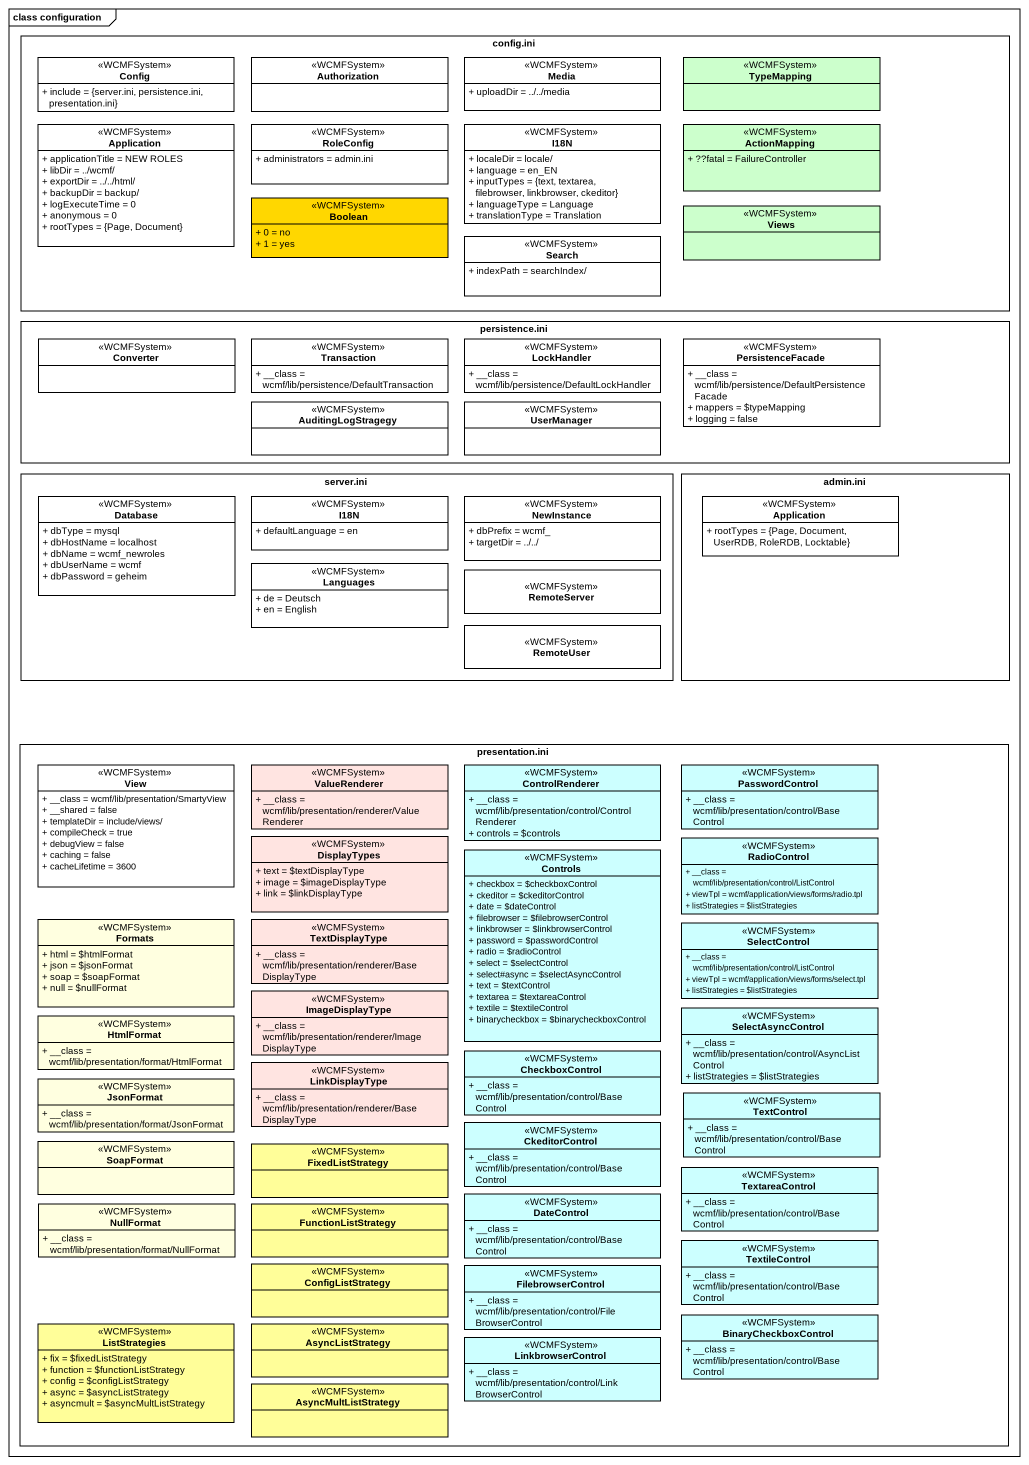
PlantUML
@startuml
mainframe class configuration
hide circle
hide empty members
skinparam classAttributeIconSize 0
rectangle "config.ini" as config_ini {
  class Config <<WCMFSystem>> {
    + include = {server.ini, persistence.ini, presentation.ini}
  }
  class Authorization <<WCMFSystem>>
  class Media <<WCMFSystem>> {
    + uploadDir = ../../media
  }
  class TypeMapping <<WCMFSystem>> #CCFFCC
  class Application <<WCMFSystem>> {
    + applicationTitle = NEW ROLES
    + libDir = ../wcmf/
    + exportDir = ../../html/
    + backupDir = backup/
    + logExecuteTime = 0
    + anonymous = 0
    + rootTypes = {Page, Document}
  }
  class RoleConfig <<WCMFSystem>> {
    + administrators = admin.ini
  }
  class I18N <<WCMFSystem>> {
    + localeDir = locale/
    + language = en_EN
    + inputTypes = {text, textarea, filebrowser, linkbrowser, ckeditor}
    + languageType = Language
    + translationType = Translation
  }
  class ActionMapping <<WCMFSystem>> #CCFFCC {
    + ??fatal = FailureController
  }
  class Boolean <<WCMFSystem>> #FFD700 {
    + 0 = no
    + 1 = yes
  }
  class Search <<WCMFSystem>> {
    + indexPath = searchIndex/
  }
  class Views <<WCMFSystem>> #CCFFCC
}
rectangle "persistence.ini" as persistence_ini {
  class Converter <<WCMFSystem>>
  class Transaction <<WCMFSystem>> {
    + __class = wcmf/lib/persistence/DefaultTransaction
  }
  class LockHandler <<WCMFSystem>> {
    + __class = wcmf/lib/persistence/DefaultLockHandler
  }
  class PersistenceFacade <<WCMFSystem>> {
    + __class = wcmf/lib/persistence/DefaultPersistenceFacade
    + mappers = ~$typeMapping
    + logging = false
  }
  class AuditingLogStragegy <<WCMFSystem>>
  class UserManager <<WCMFSystem>>
}
rectangle "server.ini" as server_ini {
  class "Database" as Database_ <<WCMFSystem>> {
    + dbType = mysql
    + dbHostName = localhost
    + dbName = wcmf_newroles
    + dbUserName = wcmf
    + dbPassword = geheim
  }
  class "I18N" as I18N_2 <<WCMFSystem>> {
    + defaultLanguage = en
  }
  class NewInstance <<WCMFSystem>> {
    + dbPrefix = wcmf_
    + targetDir = ../../
  }
  class Languages <<WCMFSystem>> {
    + de = Deutsch
    + en = English
  }
  class RemoteServer <<WCMFSystem>>
  class RemoteUser <<WCMFSystem>>
}
rectangle "admin.ini" as admin_ini {
  class "Application" as Application_2 <<WCMFSystem>> {
    + rootTypes = {Page, Document, UserRDB, RoleRDB, Locktable}
  }
}
rectangle "presentation.ini" as presentation_ini {
  class View <<WCMFSystem>> {
    + __class = wcmf/lib/presentation/SmartyView
    + __shared = false
    + templateDir = include/views/
    + compileCheck = true
    + debugView = false
    + caching = false
    + cacheLifetime = 3600
  }
  class ValueRenderer <<WCMFSystem>> #FFE4E1 {
    + __class = wcmf/lib/presentation/renderer/ValueRenderer
  }
  class ControlRenderer <<WCMFSystem>> #CCFFFF {
    + __class = wcmf/lib/presentation/control/ControlRenderer
    + controls = ~$controls
  }
  class PasswordControl <<WCMFSystem>> #CCFFFF {
    + __class = wcmf/lib/presentation/control/BaseControl
  }
  class DisplayTypes <<WCMFSystem>> #FFE4E1 {
    + text = ~$textDisplayType
    + image = ~$imageDisplayType
    + link = ~$linkDisplayType
  }
  class RadioControl <<WCMFSystem>> #CCFFFF {
    + __class = wcmf/lib/presentation/control/ListControl
    + viewTpl = wcmf/application/views/forms/radio.tpl
    + listStrategies = ~$listStrategies
  }
  class Controls <<WCMFSystem>> #CCFFFF {
    + checkbox = ~$checkboxControl
    + ckeditor = ~$ckeditorControl
    + date = ~$dateControl
    + filebrowser = ~$filebrowserControl
    + linkbrowser = ~$linkbrowserControl
    + password = ~$passwordControl
    + radio = ~$radioControl
    + select = ~$selectControl
    + select#async = ~$selectAsyncControl
    + text = ~$textControl
    + textarea = ~$textareaControl
    + textile = ~$textileControl
    + binarycheckbox = ~$binarycheckboxControl
  }
  class Formats <<WCMFSystem>> #FFFFE0 {
    + html = ~$htmlFormat
    + json = ~$jsonFormat
    + soap = ~$soapFormat
    + null = ~$nullFormat
  }
  class TextDisplayType <<WCMFSystem>> #FFE4E1 {
    + __class = wcmf/lib/presentation/renderer/BaseDisplayType
  }
  class SelectControl <<WCMFSystem>> #CCFFFF {
    + __class = wcmf/lib/presentation/control/ListControl
    + viewTpl = wcmf/application/views/forms/select.tpl
    + listStrategies = ~$listStrategies
  }
  class ImageDisplayType <<WCMFSystem>> #FFE4E1 {
    + __class = wcmf/lib/presentation/renderer/ImageDisplayType
  }
  class HtmlFormat <<WCMFSystem>> #FFFFE0 {
    + __class = wcmf/lib/presentation/format/HtmlFormat
  }
  class SelectAsyncControl <<WCMFSystem>> #CCFFFF {
    + __class = wcmf/lib/presentation/control/AsyncListControl
    + listStrategies = ~$listStrategies
  }
  class JsonFormat <<WCMFSystem>> #FFFFE0 {
    + __class = wcmf/lib/presentation/format/JsonFormat
  }
  class LinkDisplayType <<WCMFSystem>> #FFE4E1 {
    + __class = wcmf/lib/presentation/renderer/BaseDisplayType
  }
  class CheckboxControl <<WCMFSystem>> #CCFFFF {
    + __class = wcmf/lib/presentation/control/BaseControl
  }
  class CkeditorControl <<WCMFSystem>> #CCFFFF {
    + __class = wcmf/lib/presentation/control/BaseControl
  }
  class TextControl <<WCMFSystem>> #CCFFFF {
    + __class = wcmf/lib/presentation/control/BaseControl
  }
  class SoapFormat <<WCMFSystem>> #FFFFE0
  class FixedListStrategy <<WCMFSystem>> #FFFE99
  class TextareaControl <<WCMFSystem>> #CCFFFF {
    + __class = wcmf/lib/presentation/control/BaseControl
  }
  class NullFormat <<WCMFSystem>> #FFFFE0 {
    + __class = wcmf/lib/presentation/format/NullFormat
  }
  class FunctionListStrategy <<WCMFSystem>> #FFFE99
  class DateControl <<WCMFSystem>> #CCFFFF {
    + __class = wcmf/lib/presentation/control/BaseControl
  }
  class TextileControl <<WCMFSystem>> #CCFFFF {
    + __class = wcmf/lib/presentation/control/BaseControl
  }
  class ConfigListStrategy <<WCMFSystem>> #FFFE99
  class FilebrowserControl <<WCMFSystem>> #CCFFFF {
    + __class = wcmf/lib/presentation/control/FileBrowserControl
  }
  class ListStrategies <<WCMFSystem>> #FFFE99 {
    + fix = ~$fixedListStrategy
    + function = ~$functionListStrategy
    + config = ~$configListStrategy
    + async = ~$asyncListStrategy
    + asyncmult = ~$asyncMultListStrategy
  }
  class AsyncListStrategy <<WCMFSystem>> #FFFE99
  class BinaryCheckboxControl <<WCMFSystem>> #CCFFFF {
    + __class = wcmf/lib/presentation/control/BaseControl
  }
  class LinkbrowserControl <<WCMFSystem>> #CCFFFF {
    + __class = wcmf/lib/presentation/control/LinkBrowserControl
  }
  class AsyncMultListStrategy <<WCMFSystem>> #FFFE99
}
@enduml
